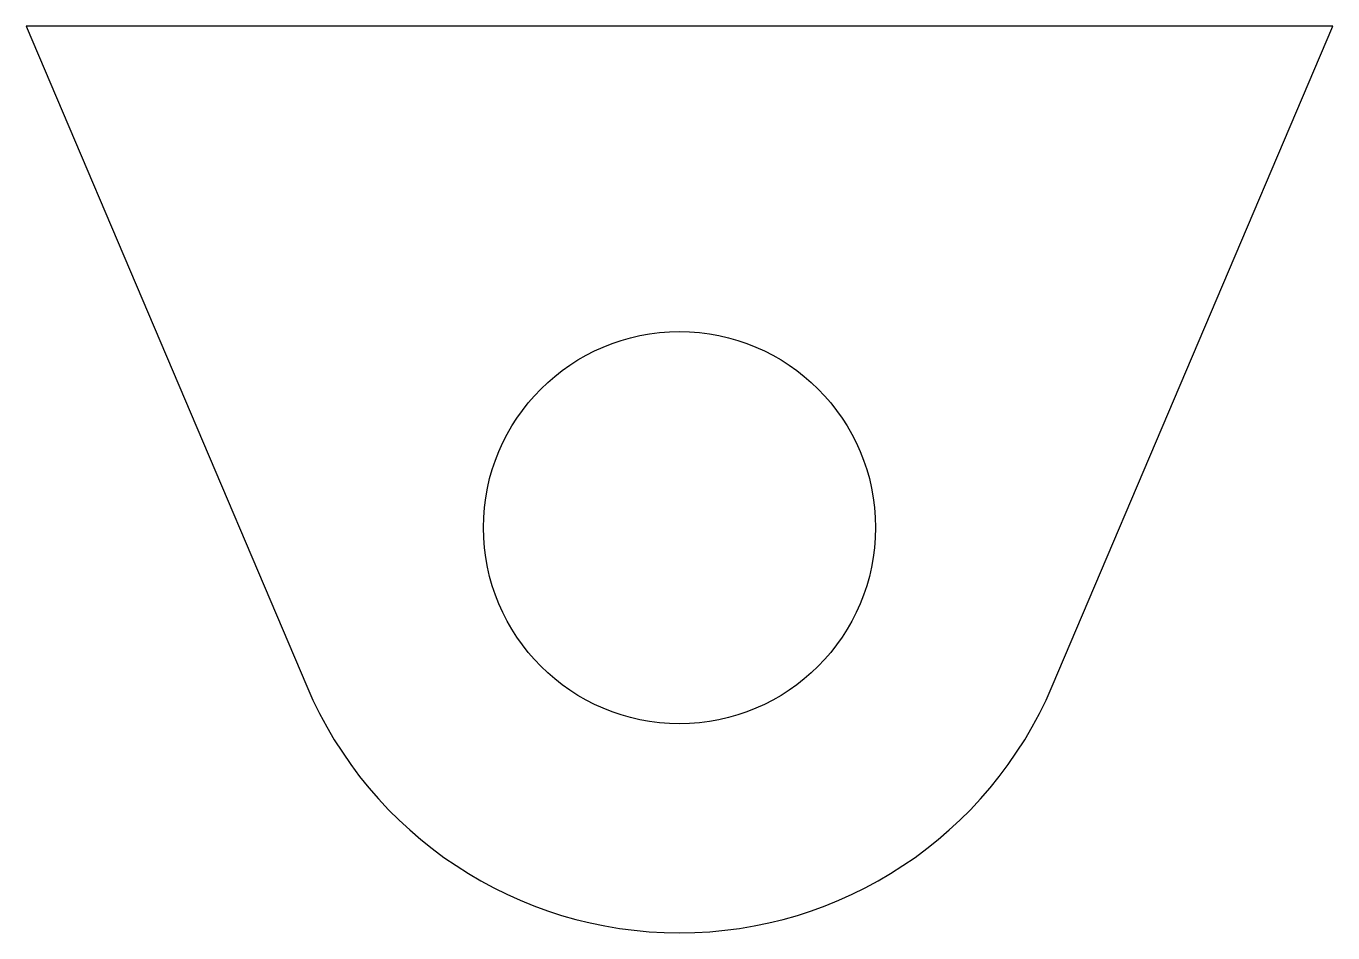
# Model space of a CAD drawing. Header units: millimetres. Extents: x 0 to 264, y -2 to 364.
# Drawn here: x 224.24 to 264.24, y 336.24 to 363.99 of the extents above.
import ezdxf

# ---------------------------------------------------------------- set-up
doc = ezdxf.new("R2010")
doc.units = ezdxf.units.MM

msp = doc.modelspace()

# ---------------------------------------------------------------- linework, layer by layer
at = {"color": 7, "linetype": 'Continuous', "lineweight": 25}
for p, q in [((224.235, 363.991), (232.824, 343.791)), ((264.235, 363.991), (224.235, 363.991)), ((255.646, 343.791), (264.235, 363.991))]:
    msp.add_line(p, q, dxfattribs=at)
msp.add_circle((244.235, 348.643), 6, dxfattribs=at)
msp.add_arc((244.235, 348.643), 12.4, 203.0342, 336.9658, dxfattribs=at)

doc.saveas('drawing.dxf')
